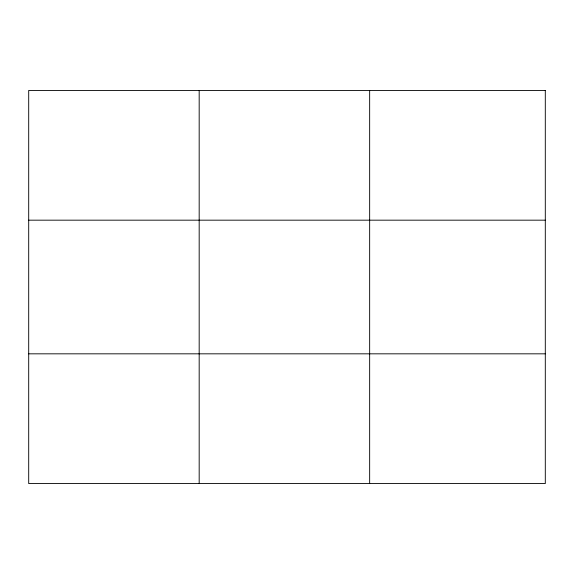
<?xml version="1.0" encoding="UTF-8"?>
<svg xmlns="http://www.w3.org/2000/svg" width="574" height="574" viewBox="0 0 574 574"><rect width="100%" height="100%" fill="white"/><g stroke="black" fill="none" stroke-linecap="round" stroke-linejoin="round"><path stroke-width="0.86" d="M199.178 483.559L199.178 90.441M369.656 483.559L369.656 90.441M28.7 220.172L545.3 220.172M28.7 353.828L545.3 353.828M545.3 90.441L545.3 483.559L28.7 483.559L28.7 90.441L545.3 90.441"/></g></svg>
